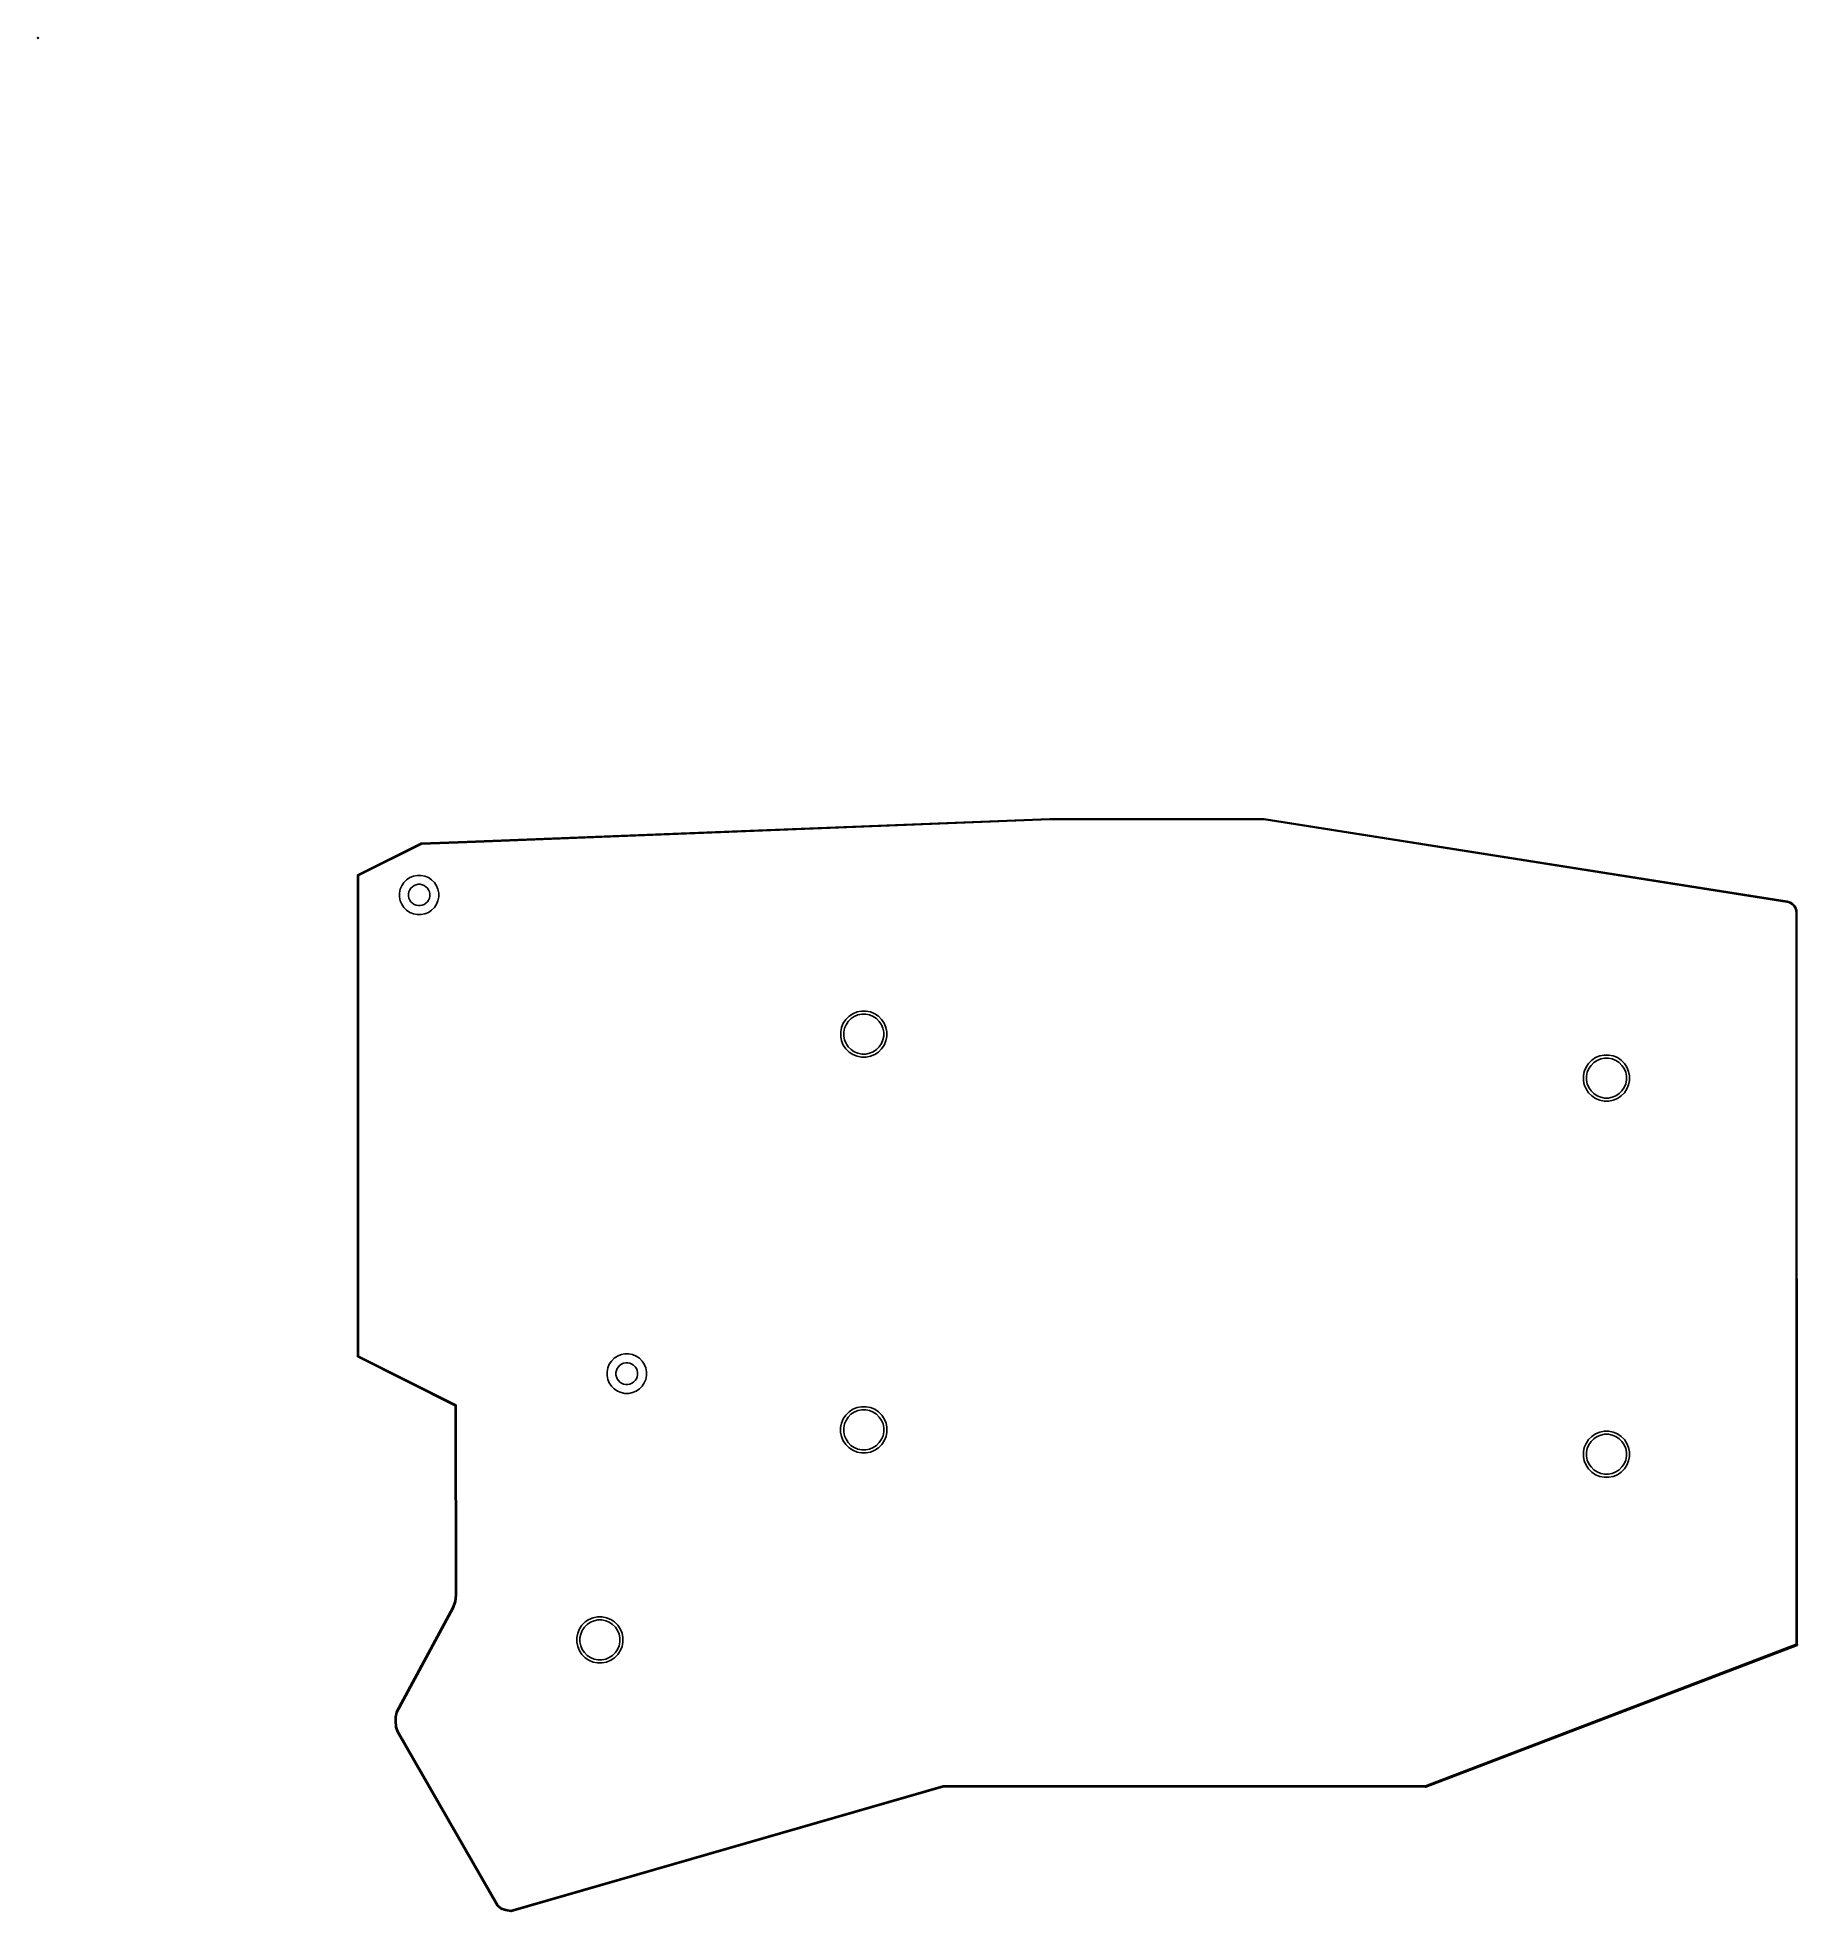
# Model space of a CAD drawing. Extents: x 1.79 to 8.88, y -5.78 to 1.77.
import ezdxf

# ---------------------------------------------------------------- set-up
doc = ezdxf.new("R2010")
doc.units = 0
doc.header["$MEASUREMENT"] = 0
doc.layers.add('BLACK', color=7, linetype='CONTINUOUS')

msp = doc.modelspace()

# ---------------------------------------------------------------- linework, layer by layer
at = {"layer": 'BLACK', "linetype": 'CONTINUOUS'}
for p, q in [((1.78949, 1.76979), (1.78953, 1.77018)), ((1.78953, 1.76941), (1.78949, 1.76979)), ((1.78953, 1.77018), (1.78964, 1.77055)), ((1.78964, 1.76904), (1.78953, 1.76941)), ((1.78964, 1.77055), (1.78982, 1.77089)), ((1.78982, 1.76869), (1.78964, 1.76904)), ((1.78982, 1.77089), (1.79007, 1.77119)), ((1.79007, 1.7684), (1.78982, 1.76869)), ((1.79007, 1.77119), (1.79037, 1.77144)), ((1.79037, 1.76815), (1.79007, 1.7684)), ((1.79037, 1.77144), (1.79071, 1.77162)), ((1.79071, 1.76797), (1.79037, 1.76815)), ((1.79071, 1.77162), (1.79108, 1.77173)), ((1.79108, 1.76785), (1.79071, 1.76797)), ((1.79108, 1.77173), (1.79137, 1.77176)), ((1.79137, 1.76783), (1.79108, 1.76785)), ((1.79137, 1.77176), (1.79156, 1.77176)), ((1.79156, 1.76783), (1.79137, 1.76783)), ((1.79156, 1.77176), (1.79185, 1.77173)), ((1.79185, 1.76785), (1.79156, 1.76783)), ((1.79185, 1.77173), (1.79223, 1.77162)), ((1.79223, 1.76797), (1.79185, 1.76785)), ((1.79223, 1.77162), (1.79257, 1.77144)), ((1.79257, 1.76815), (1.79223, 1.76797)), ((1.79257, 1.77144), (1.79287, 1.77119)), ((1.79287, 1.7684), (1.79257, 1.76815)), ((1.79287, 1.77119), (1.79311, 1.77089)), ((1.79311, 1.76869), (1.79287, 1.7684)), ((1.79311, 1.77089), (1.7933, 1.77055)), ((1.7933, 1.76904), (1.79311, 1.76869)), ((1.7933, 1.77055), (1.79341, 1.77018)), ((1.79341, 1.76941), (1.7933, 1.76904)), ((1.79341, 1.77018), (1.79345, 1.76979)), ((1.79345, 1.76979), (1.79341, 1.76941)), ((3.52063, -1.46754), (5.86601, -1.37599)), ((5.86618, -1.37992), (3.52087, -1.47147)), ((5.86601, -1.37599), (5.86605, -1.37598)), ((5.86605, -1.37598), (5.8661, -1.37598)), ((5.8661, -1.37598), (5.86616, -1.37598)), ((5.86616, -1.37598), (5.8662, -1.37598)), ((6.73016, -1.37992), (5.86618, -1.37992)), ((5.8662, -1.37598), (6.73018, -1.37598)), ((8.83722, -1.71237), (6.73016, -1.37992)), ((6.73018, -1.37598), (6.73024, -1.37598)), ((6.73024, -1.37598), (6.73037, -1.37598)), ((6.73037, -1.37598), (6.73041, -1.37598)), ((6.73041, -1.37598), (6.73047, -1.37599)), ((6.73047, -1.37599), (6.73053, -1.37599)), ((6.73053, -1.37599), (6.73057, -1.376)), ((6.73057, -1.376), (6.7307, -1.37601)), ((6.7307, -1.37601), (6.73076, -1.37603)), ((6.73076, -1.37603), (8.83794, -1.7085)), ((3.07998, -1.6025), (3.33568, -1.47465)), ((3.33711, -1.47833), (3.08268, -1.60555)), ((3.33568, -1.47465), (3.33579, -1.47458)), ((3.33579, -1.47458), (3.33594, -1.47453)), ((3.33594, -1.47453), (3.33609, -1.47447)), ((3.33609, -1.47447), (3.33612, -1.47446)), ((3.33612, -1.47446), (3.33616, -1.47445)), ((3.33616, -1.47445), (3.33631, -1.47443)), ((3.33631, -1.47443), (3.33647, -1.4744)), ((3.33647, -1.4744), (3.3366, -1.47441)), ((3.3366, -1.47441), (3.52063, -1.46754)), ((3.52068, -1.47147), (3.33711, -1.47833)), ((3.52076, -1.47147), (3.52068, -1.47147)), ((3.52068, -1.47147), (3.52068, -1.47147)), ((3.52087, -1.47147), (3.52076, -1.47147)), ((3.52087, -1.47147), (3.52087, -1.47147)), ((3.07874, -1.60421), (3.07875, -1.60408)), ((3.07874, -1.60423), (3.07874, -1.60421)), ((3.07874, -1.6043), (3.07874, -1.60423)), ((3.07874, -1.60447), (3.07874, -1.6043)), ((3.07874, -1.6045), (3.07874, -1.60447)), ((3.07874, -1.8997), (3.07874, -1.6045)), ((3.07875, -1.60408), (3.07876, -1.60401)), ((3.07876, -1.60401), (3.07877, -1.60394)), ((3.07877, -1.60394), (3.0788, -1.60383)), ((3.0788, -1.60383), (3.07883, -1.60371)), ((3.07883, -1.60371), (3.07886, -1.60364)), ((3.07886, -1.60364), (3.07888, -1.60357)), ((3.07888, -1.60357), (3.07894, -1.60346)), ((3.07894, -1.60346), (3.07899, -1.60335)), ((3.07899, -1.60335), (3.07903, -1.60329)), ((3.07903, -1.60329), (3.07906, -1.60323)), ((3.07906, -1.60323), (3.07914, -1.60314)), ((3.07914, -1.60314), (3.07921, -1.60303)), ((3.07921, -1.60303), (3.07927, -1.60299)), ((3.07927, -1.60299), (3.07931, -1.60293)), ((3.07931, -1.60293), (3.07941, -1.60285)), ((3.07941, -1.60285), (3.0795, -1.60277)), ((3.0795, -1.60277), (3.07956, -1.60273)), ((3.07956, -1.60273), (3.07961, -1.60269)), ((3.07961, -1.60269), (3.07972, -1.60263)), ((3.07972, -1.60263), (3.07974, -1.60261)), ((3.07974, -1.60261), (3.07981, -1.60258)), ((3.07981, -1.60258), (3.07995, -1.6025)), ((3.07995, -1.6025), (3.07998, -1.6025)), ((3.08268, -1.60555), (3.08268, -3.54209)), ((3.24798, -1.67569), (3.25101, -1.66043)), ((3.25101, -1.66043), (3.25696, -1.64606)), ((3.25696, -1.64606), (3.26561, -1.63312)), ((3.26561, -1.63312), (3.27661, -1.62212)), ((3.27661, -1.62212), (3.28954, -1.61348)), ((3.2936, -1.6561), (3.28891, -1.66313)), ((3.28954, -1.61348), (3.30391, -1.60753)), ((3.29958, -1.65012), (3.2936, -1.6561)), ((3.30661, -1.64542), (3.29958, -1.65012)), ((3.30391, -1.60753), (3.31917, -1.60449)), ((3.31443, -1.64219), (3.30661, -1.64542)), ((3.32272, -1.64054), (3.31443, -1.64219)), ((3.31917, -1.60449), (3.33472, -1.60449)), ((3.33117, -1.64054), (3.32272, -1.64054)), ((3.33947, -1.64219), (3.33117, -1.64054)), ((3.33472, -1.60449), (3.34998, -1.60753)), ((3.34728, -1.64542), (3.33947, -1.64219)), ((3.35431, -1.65012), (3.34728, -1.64542)), ((3.34998, -1.60753), (3.36435, -1.61348)), ((3.36029, -1.6561), (3.35431, -1.65012)), ((3.36499, -1.66313), (3.36029, -1.6561)), ((3.36435, -1.61348), (3.37729, -1.62212)), ((3.37729, -1.62212), (3.38829, -1.63312)), ((3.38829, -1.63312), (3.39693, -1.64606)), ((3.39693, -1.64606), (3.40288, -1.66043)), ((3.40288, -1.66043), (3.40592, -1.67569)), ((3.24798, -1.69124), (3.24798, -1.67569)), ((3.25101, -1.7065), (3.24798, -1.69124)), ((3.25696, -1.72087), (3.25101, -1.7065)), ((3.26561, -1.73381), (3.25696, -1.72087)), ((3.27661, -1.74481), (3.26561, -1.73381)), ((3.28567, -1.67094), (3.28402, -1.67924)), ((3.28402, -1.67924), (3.28402, -1.68769)), ((3.28402, -1.68769), (3.28567, -1.69599)), ((3.28891, -1.66313), (3.28567, -1.67094)), ((3.28567, -1.69599), (3.28891, -1.7038)), ((3.28891, -1.7038), (3.2936, -1.71083)), ((3.2936, -1.71083), (3.29958, -1.71681)), ((3.29958, -1.71681), (3.30661, -1.7215)), ((3.30661, -1.7215), (3.31443, -1.72474)), ((3.31443, -1.72474), (3.32272, -1.72639)), ((3.32272, -1.72639), (3.33117, -1.72639)), ((3.33117, -1.72639), (3.33947, -1.72474)), ((3.33947, -1.72474), (3.34728, -1.7215)), ((3.34728, -1.7215), (3.35431, -1.71681)), ((3.35431, -1.71681), (3.36029, -1.71083)), ((3.36029, -1.71083), (3.36499, -1.7038)), ((3.36822, -1.67094), (3.36499, -1.66313)), ((3.36499, -1.7038), (3.36822, -1.69599)), ((3.36987, -1.67924), (3.36822, -1.67094)), ((3.36822, -1.69599), (3.36987, -1.68769)), ((3.36987, -1.68769), (3.36987, -1.67924)), ((3.38829, -1.73381), (3.37729, -1.74481)), ((3.39693, -1.72087), (3.38829, -1.73381)), ((3.40288, -1.7065), (3.39693, -1.72087)), ((3.40592, -1.69124), (3.40288, -1.7065)), ((3.40592, -1.67569), (3.40592, -1.69124)), ((8.8449, -1.71433), (8.83722, -1.71237)), ((8.83794, -1.7085), (8.83801, -1.70851)), ((8.83801, -1.70851), (8.83801, -1.70851)), ((8.83801, -1.70851), (8.83802, -1.70851)), ((8.83802, -1.70851), (8.83811, -1.70853)), ((8.83811, -1.70853), (8.84593, -1.71054)), ((8.85185, -1.71752), (8.8449, -1.71433)), ((8.84593, -1.71054), (8.84601, -1.71055)), ((8.84601, -1.71055), (8.84612, -1.71058)), ((8.84612, -1.71058), (8.84614, -1.71059)), ((8.84614, -1.71059), (8.84621, -1.71062)), ((8.84621, -1.71062), (8.84629, -1.71064)), ((8.84629, -1.71064), (8.8463, -1.71065)), ((8.8463, -1.71065), (8.84641, -1.71069)), ((8.84641, -1.71069), (8.84648, -1.71073)), ((8.84648, -1.71073), (8.85354, -1.71397)), ((8.85805, -1.72182), (8.85185, -1.71752)), ((8.85354, -1.71397), (8.85362, -1.71399)), ((8.85362, -1.71399), (8.85372, -1.71405)), ((8.85372, -1.71405), (8.85374, -1.71406)), ((8.85374, -1.71406), (8.85381, -1.7141)), ((8.85381, -1.7141), (8.85387, -1.71413)), ((8.85387, -1.71413), (8.85389, -1.71414)), ((8.85389, -1.71414), (8.85399, -1.7142)), ((8.85399, -1.7142), (8.85405, -1.71425)), ((8.85405, -1.71425), (8.86034, -1.71861)), ((8.86339, -1.72709), (8.85805, -1.72182)), ((8.86034, -1.71861), (8.8604, -1.71865)), ((8.8604, -1.71865), (8.8605, -1.71872)), ((8.8605, -1.71872), (8.86052, -1.71874)), ((8.86052, -1.71874), (8.86057, -1.71879)), ((8.86057, -1.71879), (8.86063, -1.71883)), ((8.86063, -1.71883), (8.86065, -1.71885)), ((8.86065, -1.71885), (8.86074, -1.71892)), ((8.86074, -1.71892), (8.86078, -1.71898)), ((8.86078, -1.71898), (8.86619, -1.72433)), ((8.86774, -1.7332), (8.86339, -1.72709)), ((8.86619, -1.72433), (8.86625, -1.72437)), ((8.86625, -1.72437), (8.86633, -1.72446)), ((8.86633, -1.72446), (8.86635, -1.72448)), ((8.86635, -1.72448), (8.86639, -1.72453)), ((8.86639, -1.72453), (8.86644, -1.72459)), ((8.86644, -1.72459), (8.86646, -1.72461)), ((8.86646, -1.72461), (8.86653, -1.7247)), ((8.86653, -1.7247), (8.86657, -1.72477)), ((8.86657, -1.72477), (8.87098, -1.73096)), ((8.87099, -1.74001), (8.86774, -1.7332)), ((8.87098, -1.73096), (8.87103, -1.73101)), ((8.87103, -1.73101), (8.87109, -1.73111)), ((8.87109, -1.73111), (8.8711, -1.73113)), ((8.8711, -1.73113), (8.87114, -1.7312)), ((8.87114, -1.7312), (8.87118, -1.73126)), ((8.87118, -1.73126), (8.87119, -1.73128)), ((8.87119, -1.73128), (8.87125, -1.73139)), ((8.87125, -1.73139), (8.87127, -1.73146)), ((8.87127, -1.73146), (8.87457, -1.73836)), ((3.28954, -1.75345), (3.27661, -1.74481)), ((3.30391, -1.7594), (3.28954, -1.75345)), ((3.31917, -1.76244), (3.30391, -1.7594)), ((3.33472, -1.76244), (3.31917, -1.76244)), ((3.34998, -1.7594), (3.33472, -1.76244)), ((3.36435, -1.75345), (3.34998, -1.7594)), ((3.37729, -1.74481), (3.36435, -1.75345)), ((8.87303, -1.74738), (8.87099, -1.74001)), ((8.87375, -1.75528), (8.87303, -1.74738)), ((8.87481, -4.70232), (8.87375, -1.75528)), ((8.87457, -1.73836), (8.87461, -1.73843)), ((8.87461, -1.73843), (8.87465, -1.73854)), ((8.87465, -1.73854), (8.87466, -1.73856)), ((8.87466, -1.73856), (8.87469, -1.73863)), ((8.87469, -1.73863), (8.87472, -1.7387)), ((8.87472, -1.7387), (8.87472, -1.73872)), ((8.87472, -1.73872), (8.87476, -1.73883)), ((8.87476, -1.73883), (8.87477, -1.73891)), ((8.87477, -1.73891), (8.87684, -1.7464)), ((8.87684, -1.7464), (8.87687, -1.74647)), ((8.87687, -1.74647), (8.87689, -1.74658)), ((8.87689, -1.74658), (8.8769, -1.7466)), ((8.8769, -1.7466), (8.87691, -1.74668)), ((8.87691, -1.74668), (8.87693, -1.74676)), ((8.87693, -1.74676), (8.87693, -1.74677)), ((8.87693, -1.74677), (8.87695, -1.74689)), ((8.87695, -1.74689), (8.87695, -1.74697)), ((8.87695, -1.74697), (8.87768, -1.75501)), ((8.87768, -1.75501), (8.87768, -1.7551)), ((8.87768, -1.7551), (8.87768, -1.7551)), ((8.87768, -1.7551), (8.87768, -1.75511)), ((8.87768, -1.75511), (8.87768, -1.75519)), ((8.87768, -1.75519), (8.87875, -4.70252)), ((3.07874, -3.54314), (3.07874, -1.8997)), ((3.07874, -1.8997), (3.07874, -1.8997)), ((5.03582, -2.20011), (5.04598, -2.1849)), ((5.04598, -2.1849), (5.05892, -2.17197)), ((5.06691, -2.18171), (5.05572, -2.19289)), ((5.05892, -2.17197), (5.07413, -2.1618)), ((5.08006, -2.17292), (5.06691, -2.18171)), ((5.07413, -2.1618), (5.09102, -2.1548)), ((5.09468, -2.16686), (5.08006, -2.17292)), ((5.09102, -2.1548), (5.10896, -2.15124)), ((5.1102, -2.16377), (5.09468, -2.16686)), ((5.10896, -2.15124), (5.12726, -2.15124)), ((5.12602, -2.16377), (5.1102, -2.16377)), ((5.14154, -2.16686), (5.12602, -2.16377)), ((5.12726, -2.15124), (5.1452, -2.1548)), ((5.15616, -2.17292), (5.14154, -2.16686)), ((5.1452, -2.1548), (5.1621, -2.1618)), ((5.16931, -2.18171), (5.15616, -2.17292)), ((5.1621, -2.1618), (5.1773, -2.17197)), ((5.1805, -2.19289), (5.16931, -2.18171)), ((5.1773, -2.17197), (5.19024, -2.1849)), ((5.19024, -2.1849), (5.2004, -2.20011)), ((5.02525, -2.23495), (5.02882, -2.21701)), ((5.02525, -2.25324), (5.02525, -2.23495)), ((5.02882, -2.27118), (5.02525, -2.25324)), ((5.02882, -2.21701), (5.03582, -2.20011)), ((5.04088, -2.22067), (5.03779, -2.23618)), ((5.03779, -2.23618), (5.03779, -2.25201)), ((5.03779, -2.25201), (5.04088, -2.26752)), ((5.04693, -2.20605), (5.04088, -2.22067)), ((5.05572, -2.19289), (5.04693, -2.20605)), ((5.18929, -2.20605), (5.1805, -2.19289)), ((5.19534, -2.22067), (5.18929, -2.20605)), ((5.19843, -2.23618), (5.19534, -2.22067)), ((5.19534, -2.26752), (5.19843, -2.25201)), ((5.19843, -2.25201), (5.19843, -2.23618)), ((5.2004, -2.20011), (5.2074, -2.21701)), ((5.2074, -2.21701), (5.21097, -2.23495)), ((5.21097, -2.25324), (5.2074, -2.27118)), ((5.21097, -2.23495), (5.21097, -2.25324)), ((5.03582, -2.28808), (5.02882, -2.27118)), ((5.04598, -2.30329), (5.03582, -2.28808)), ((5.04088, -2.26752), (5.04693, -2.28214)), ((5.05892, -2.31622), (5.04598, -2.30329)), ((5.04693, -2.28214), (5.05572, -2.2953)), ((5.05572, -2.2953), (5.06691, -2.30648)), ((5.07413, -2.32638), (5.05892, -2.31622)), ((5.06691, -2.30648), (5.08006, -2.31527)), ((5.09102, -2.33338), (5.07413, -2.32638)), ((5.08006, -2.31527), (5.09468, -2.32133)), ((5.10896, -2.33695), (5.09102, -2.33338)), ((5.09468, -2.32133), (5.1102, -2.32442)), ((5.12726, -2.33695), (5.10896, -2.33695)), ((5.1102, -2.32442), (5.12602, -2.32442)), ((5.12602, -2.32442), (5.14154, -2.32133)), ((5.1452, -2.33338), (5.12726, -2.33695)), ((5.14154, -2.32133), (5.15616, -2.31527)), ((5.1621, -2.32638), (5.1452, -2.33338)), ((5.15616, -2.31527), (5.16931, -2.30648)), ((5.1773, -2.31622), (5.1621, -2.32638)), ((5.16931, -2.30648), (5.1805, -2.2953)), ((5.19024, -2.30329), (5.1773, -2.31622)), ((5.1805, -2.2953), (5.18929, -2.28214)), ((5.18929, -2.28214), (5.19534, -2.26752)), ((5.2004, -2.28808), (5.19024, -2.30329)), ((5.2074, -2.27118), (5.2004, -2.28808)), ((8.05104, -2.34913), (8.06625, -2.33897)), ((8.06625, -2.33897), (8.08315, -2.33197)), ((8.08315, -2.33197), (8.10109, -2.3284)), ((8.10109, -2.3284), (8.11938, -2.3284)), ((8.11938, -2.3284), (8.13732, -2.33197)), ((8.13732, -2.33197), (8.15422, -2.33897)), ((8.15422, -2.33897), (8.16943, -2.34913)), ((8.01738, -2.41211), (8.02095, -2.39417)), ((8.01738, -2.43041), (8.01738, -2.41211)), ((8.02095, -2.39417), (8.02795, -2.37728)), ((8.02795, -2.37728), (8.03811, -2.36207)), ((8.033, -2.39783), (8.02992, -2.41335)), ((8.02992, -2.41335), (8.02992, -2.42917)), ((8.03906, -2.38321), (8.033, -2.39783)), ((8.03811, -2.36207), (8.05104, -2.34913)), ((8.04785, -2.37006), (8.03906, -2.38321)), ((8.05904, -2.35887), (8.04785, -2.37006)), ((8.07219, -2.35008), (8.05904, -2.35887)), ((8.08681, -2.34403), (8.07219, -2.35008)), ((8.10233, -2.34094), (8.08681, -2.34403)), ((8.11815, -2.34094), (8.10233, -2.34094)), ((8.13366, -2.34403), (8.11815, -2.34094)), ((8.14828, -2.35008), (8.13366, -2.34403)), ((8.16144, -2.35887), (8.14828, -2.35008)), ((8.17262, -2.37006), (8.16144, -2.35887)), ((8.16943, -2.34913), (8.18236, -2.36207)), ((8.18141, -2.38321), (8.17262, -2.37006)), ((8.18747, -2.39783), (8.18141, -2.38321)), ((8.18236, -2.36207), (8.19253, -2.37728)), ((8.19056, -2.41335), (8.18747, -2.39783)), ((8.19056, -2.42917), (8.19056, -2.41335)), ((8.19253, -2.37728), (8.19953, -2.39417)), ((8.19953, -2.39417), (8.20309, -2.41211)), ((8.20309, -2.41211), (8.20309, -2.43041)), ((8.02095, -2.44835), (8.01738, -2.43041)), ((8.02795, -2.46524), (8.02095, -2.44835)), ((8.03811, -2.48045), (8.02795, -2.46524)), ((8.02992, -2.42917), (8.033, -2.44469)), ((8.033, -2.44469), (8.03906, -2.45931)), ((8.05104, -2.49339), (8.03811, -2.48045)), ((8.03906, -2.45931), (8.04785, -2.47246)), ((8.04785, -2.47246), (8.05904, -2.48365)), ((8.05904, -2.48365), (8.07219, -2.49244)), ((8.14828, -2.49244), (8.16144, -2.48365)), ((8.16144, -2.48365), (8.17262, -2.47246)), ((8.18236, -2.48045), (8.16943, -2.49339)), ((8.17262, -2.47246), (8.18141, -2.45931)), ((8.18141, -2.45931), (8.18747, -2.44469)), ((8.19253, -2.46524), (8.18236, -2.48045)), ((8.18747, -2.44469), (8.19056, -2.42917)), ((8.19953, -2.44835), (8.19253, -2.46524)), ((8.20309, -2.43041), (8.19953, -2.44835)), ((8.06625, -2.50355), (8.05104, -2.49339)), ((8.08315, -2.51055), (8.06625, -2.50355)), ((8.07219, -2.49244), (8.08681, -2.49849)), ((8.10109, -2.51412), (8.08315, -2.51055)), ((8.08681, -2.49849), (8.10233, -2.50158)), ((8.11938, -2.51412), (8.10109, -2.51412)), ((8.10233, -2.50158), (8.11815, -2.50158)), ((8.11815, -2.50158), (8.13366, -2.49849)), ((8.13732, -2.51055), (8.11938, -2.51412)), ((8.13366, -2.49849), (8.14828, -2.49244)), ((8.15422, -2.50355), (8.13732, -2.51055)), ((8.16943, -2.49339), (8.15422, -2.50355)), ((3.07874, -3.54317), (3.07874, -3.54314)), ((3.07874, -3.54333), (3.07874, -3.54317)), ((3.07874, -3.5434), (3.07874, -3.54333)), ((3.07874, -3.54343), (3.07874, -3.5434)), ((3.07875, -3.54355), (3.07874, -3.54343)), ((3.07876, -3.54362), (3.07875, -3.54355)), ((3.07877, -3.54369), (3.07876, -3.54362)), ((3.0788, -3.54381), (3.07877, -3.54369)), ((3.07883, -3.54393), (3.0788, -3.54381)), ((3.07886, -3.544), (3.07883, -3.54393)), ((3.07888, -3.54406), (3.07886, -3.544)), ((3.07894, -3.54417), (3.07888, -3.54406)), ((3.07899, -3.54429), (3.07894, -3.54417)), ((3.07903, -3.54434), (3.07899, -3.54429)), ((3.07906, -3.54441), (3.07903, -3.54434)), ((3.07914, -3.5445), (3.07906, -3.54441)), ((3.07921, -3.5446), (3.07914, -3.5445)), ((3.07927, -3.54465), (3.07921, -3.5446)), ((3.07931, -3.54471), (3.07927, -3.54465)), ((3.07941, -3.54478), (3.07931, -3.54471)), ((3.0795, -3.54487), (3.07941, -3.54478)), ((3.07956, -3.54491), (3.0795, -3.54487)), ((3.07961, -3.54495), (3.07956, -3.54491)), ((3.07972, -3.54501), (3.07961, -3.54495)), ((3.07974, -3.54502), (3.07972, -3.54501)), ((3.0798, -3.54506), (3.07974, -3.54502)), ((3.07995, -3.54513), (3.0798, -3.54506)), ((3.07998, -3.54514), (3.07995, -3.54513)), ((3.47244, -3.74137), (3.07998, -3.54514)), ((3.08268, -3.54209), (3.47514, -3.73832)), ((4.11266, -3.5504), (4.1257, -3.54169)), ((4.1257, -3.54169), (4.14018, -3.53569)), ((4.14018, -3.53569), (4.15555, -3.53264)), ((4.15555, -3.53264), (4.17122, -3.53264)), ((4.17122, -3.53264), (4.18659, -3.53569)), ((4.18659, -3.53569), (4.20108, -3.54169)), ((4.20108, -3.54169), (4.21411, -3.5504)), ((4.08382, -3.60437), (4.08688, -3.589)), ((4.08382, -3.62004), (4.08382, -3.60437)), ((4.08688, -3.63541), (4.08382, -3.62004)), ((4.08688, -3.589), (4.09287, -3.57452)), ((4.09287, -3.57452), (4.10158, -3.56148)), ((4.10158, -3.56148), (4.11266, -3.5504)), ((4.12154, -3.59951), (4.11986, -3.60792)), ((4.11986, -3.60792), (4.11986, -3.61649)), ((4.11986, -3.61649), (4.12154, -3.6249)), ((4.12482, -3.59159), (4.12154, -3.59951)), ((4.12958, -3.58446), (4.12482, -3.59159)), ((4.13564, -3.5784), (4.12958, -3.58446)), ((4.14277, -3.57364), (4.13564, -3.5784)), ((4.15069, -3.57036), (4.14277, -3.57364)), ((4.1591, -3.56868), (4.15069, -3.57036)), ((4.16767, -3.56868), (4.1591, -3.56868)), ((4.17608, -3.57036), (4.16767, -3.56868)), ((4.184, -3.57364), (4.17608, -3.57036)), ((4.19113, -3.5784), (4.184, -3.57364)), ((4.19719, -3.58446), (4.19113, -3.5784)), ((4.20195, -3.59159), (4.19719, -3.58446)), ((4.20524, -3.59951), (4.20195, -3.59159)), ((4.20691, -3.60792), (4.20524, -3.59951)), ((4.20524, -3.6249), (4.20691, -3.61649)), ((4.20691, -3.61649), (4.20691, -3.60792)), ((4.21411, -3.5504), (4.22519, -3.56148)), ((4.22519, -3.56148), (4.2339, -3.57452)), ((4.2339, -3.57452), (4.2399, -3.589)), ((4.2399, -3.589), (4.24295, -3.60437)), ((4.24295, -3.62004), (4.2399, -3.63541)), ((4.24295, -3.60437), (4.24295, -3.62004)), ((4.09287, -3.64989), (4.08688, -3.63541)), ((4.10158, -3.66293), (4.09287, -3.64989)), ((4.11266, -3.67401), (4.10158, -3.66293)), ((4.1257, -3.68272), (4.11266, -3.67401)), ((4.12154, -3.6249), (4.12482, -3.63282)), ((4.12482, -3.63282), (4.12958, -3.63995)), ((4.14018, -3.68871), (4.1257, -3.68272)), ((4.12958, -3.63995), (4.13564, -3.64601)), ((4.13564, -3.64601), (4.14277, -3.65077)), ((4.15555, -3.69177), (4.14018, -3.68871)), ((4.14277, -3.65077), (4.15069, -3.65405)), ((4.15069, -3.65405), (4.1591, -3.65573)), ((4.17122, -3.69177), (4.15555, -3.69177)), ((4.1591, -3.65573), (4.16767, -3.65573)), ((4.16767, -3.65573), (4.17608, -3.65405)), ((4.18659, -3.68871), (4.17122, -3.69177)), ((4.17608, -3.65405), (4.184, -3.65077)), ((4.184, -3.65077), (4.19113, -3.64601)), ((4.20108, -3.68272), (4.18659, -3.68871)), ((4.19113, -3.64601), (4.19719, -3.63995)), ((4.19719, -3.63995), (4.20195, -3.63282)), ((4.21411, -3.67401), (4.20108, -3.68272)), ((4.20195, -3.63282), (4.20524, -3.6249)), ((4.22519, -3.66293), (4.21411, -3.67401)), ((4.2339, -3.64989), (4.22519, -3.66293)), ((4.2399, -3.63541), (4.2339, -3.64989)), ((3.47344, -4.50382), (3.47244, -3.74137)), ((3.47514, -3.73832), (3.47516, -3.73833)), ((3.47516, -3.73833), (3.47531, -3.73841)), ((3.47531, -3.73841), (3.47538, -3.73844)), ((3.47538, -3.73844), (3.4754, -3.73845)), ((3.4754, -3.73845), (3.47551, -3.73851)), ((3.47551, -3.73851), (3.47556, -3.73856)), ((3.47556, -3.73856), (3.47562, -3.73859)), ((3.47562, -3.73859), (3.47571, -3.73868)), ((3.47571, -3.73868), (3.47581, -3.73876)), ((3.47581, -3.73876), (3.47585, -3.73881)), ((3.47585, -3.73881), (3.4759, -3.73886)), ((3.4759, -3.73886), (3.47597, -3.73896)), ((3.47597, -3.73896), (3.47605, -3.73906)), ((3.47605, -3.73906), (3.47609, -3.73912)), ((3.47609, -3.73912), (3.47613, -3.73918)), ((3.47613, -3.73918), (3.47618, -3.73929)), ((3.47618, -3.73929), (3.47624, -3.7394)), ((3.47624, -3.7394), (3.47626, -3.73947)), ((3.47626, -3.73947), (3.47629, -3.73953)), ((3.47629, -3.73953), (3.47631, -3.73965)), ((3.47631, -3.73965), (3.47635, -3.73977)), ((3.47635, -3.73977), (3.47636, -3.73984)), ((3.47636, -3.73984), (3.47637, -3.73991)), ((3.47637, -3.73991), (3.47638, -3.74003)), ((3.47638, -3.74003), (3.47638, -3.74006)), ((3.47638, -3.74006), (3.47638, -3.74013)), ((3.47638, -3.74013), (3.47638, -3.7403)), ((3.47638, -3.7403), (3.47638, -3.74032)), ((3.47638, -3.74032), (3.47737, -4.50376)), ((5.04568, -3.77914), (5.05867, -3.76615)), ((5.05867, -3.76615), (5.07394, -3.75595)), ((5.07988, -3.76706), (5.06666, -3.77589)), ((5.07394, -3.75595), (5.09091, -3.74892)), ((5.09457, -3.76097), (5.07988, -3.76706)), ((5.09091, -3.74892), (5.10893, -3.74533)), ((5.11016, -3.75787), (5.09457, -3.76097)), ((5.10893, -3.74533), (5.12729, -3.74533)), ((5.12606, -3.75787), (5.11016, -3.75787)), ((5.14165, -3.76097), (5.12606, -3.75787)), ((5.12729, -3.74533), (5.14531, -3.74892)), ((5.15634, -3.76706), (5.14165, -3.76097)), ((5.14531, -3.74892), (5.16228, -3.75595)), ((5.16956, -3.77589), (5.15634, -3.76706)), ((5.16228, -3.75595), (5.17755, -3.76615)), ((5.17755, -3.76615), (5.19054, -3.77914)), ((5.02486, -3.8294), (5.02844, -3.81138)), ((5.02486, -3.84777), (5.02486, -3.8294)), ((5.02844, -3.86578), (5.02486, -3.84777)), ((5.02844, -3.81138), (5.03547, -3.79441)), ((5.03547, -3.79441), (5.04568, -3.77914)), ((5.0405, -3.81504), (5.0374, -3.83063)), ((5.0374, -3.83063), (5.0374, -3.84653)), ((5.0374, -3.84653), (5.0405, -3.86213)), ((5.04658, -3.80035), (5.0405, -3.81504)), ((5.05542, -3.78713), (5.04658, -3.80035)), ((5.06666, -3.77589), (5.05542, -3.78713)), ((5.1808, -3.78713), (5.16956, -3.77589)), ((5.18964, -3.80035), (5.1808, -3.78713)), ((5.19572, -3.81504), (5.18964, -3.80035)), ((5.19054, -3.77914), (5.20075, -3.79441)), ((5.19882, -3.83063), (5.19572, -3.81504)), ((5.19572, -3.86213), (5.19882, -3.84653)), ((5.19882, -3.84653), (5.19882, -3.83063)), ((5.20075, -3.79441), (5.20778, -3.81138)), ((5.20778, -3.81138), (5.21136, -3.8294)), ((5.21136, -3.84777), (5.20778, -3.86578)), ((5.21136, -3.8294), (5.21136, -3.84777)), ((8.06625, -3.85471), (8.08315, -3.84771)), ((8.08315, -3.84771), (8.10109, -3.84414)), ((8.10109, -3.84414), (8.11938, -3.84414)), ((8.11938, -3.84414), (8.13732, -3.84771)), ((8.13732, -3.84771), (8.15422, -3.85471)), ((5.03547, -3.88275), (5.02844, -3.86578)), ((5.04568, -3.89803), (5.03547, -3.88275)), ((5.0405, -3.86213), (5.04658, -3.87681)), ((5.05867, -3.91101), (5.04568, -3.89803)), ((5.04658, -3.87681), (5.05542, -3.89003)), ((5.05542, -3.89003), (5.06666, -3.90128)), ((5.07394, -3.92122), (5.05867, -3.91101)), ((5.06666, -3.90128), (5.07988, -3.91011)), ((5.09091, -3.92825), (5.07394, -3.92122)), ((5.07988, -3.91011), (5.09457, -3.91619)), ((5.09457, -3.91619), (5.11016, -3.91929)), ((5.11016, -3.91929), (5.12606, -3.91929)), ((5.12606, -3.91929), (5.14165, -3.91619)), ((5.14165, -3.91619), (5.15634, -3.91011)), ((5.16228, -3.92122), (5.14531, -3.92825)), ((5.15634, -3.91011), (5.16956, -3.90128)), ((5.17755, -3.91101), (5.16228, -3.92122)), ((5.16956, -3.90128), (5.1808, -3.89003)), ((5.19054, -3.89803), (5.17755, -3.91101)), ((5.1808, -3.89003), (5.18964, -3.87681)), ((5.18964, -3.87681), (5.19572, -3.86213)), ((5.20075, -3.88275), (5.19054, -3.89803)), ((5.20778, -3.86578), (5.20075, -3.88275)), ((8.01737, -3.92786), (8.02094, -3.90992)), ((8.02094, -3.90992), (8.02794, -3.89302)), ((8.02794, -3.89302), (8.0381, -3.87781)), ((8.033, -3.91358), (8.02991, -3.9291)), ((8.03905, -3.89896), (8.033, -3.91358)), ((8.0381, -3.87781), (8.05104, -3.86487)), ((8.04784, -3.8858), (8.03905, -3.89896)), ((8.05903, -3.87461), (8.04784, -3.8858)), ((8.05104, -3.86487), (8.06625, -3.85471)), ((8.07219, -3.86582), (8.05903, -3.87461)), ((8.08681, -3.85977), (8.07219, -3.86582)), ((8.10232, -3.85668), (8.08681, -3.85977)), ((8.11815, -3.85668), (8.10232, -3.85668)), ((8.13367, -3.85977), (8.11815, -3.85668)), ((8.14829, -3.86582), (8.13367, -3.85977)), ((8.16144, -3.87461), (8.14829, -3.86582)), ((8.15422, -3.85471), (8.16943, -3.86487)), ((8.17263, -3.8858), (8.16144, -3.87461)), ((8.16943, -3.86487), (8.18237, -3.87781)), ((8.18142, -3.89896), (8.17263, -3.8858)), ((8.18748, -3.91358), (8.18142, -3.89896)), ((8.18237, -3.87781), (8.19253, -3.89302)), ((8.19056, -3.9291), (8.18748, -3.91358)), ((8.19253, -3.89302), (8.19953, -3.90992)), ((8.19953, -3.90992), (8.2031, -3.92786)), ((5.10893, -3.93183), (5.09091, -3.92825)), ((5.12729, -3.93183), (5.10893, -3.93183)), ((5.14531, -3.92825), (5.12729, -3.93183)), ((8.01737, -3.94615), (8.01737, -3.92786)), ((8.02094, -3.9641), (8.01737, -3.94615)), ((8.02794, -3.981), (8.02094, -3.9641)), ((8.0381, -3.99621), (8.02794, -3.981)), ((8.02991, -3.9291), (8.02991, -3.94492)), ((8.02991, -3.94492), (8.033, -3.96044)), ((8.033, -3.96044), (8.03905, -3.97506)), ((8.05104, -4.00914), (8.0381, -3.99621)), ((8.03905, -3.97506), (8.04784, -3.98821)), ((8.04784, -3.98821), (8.05903, -3.9994)), ((8.05903, -3.9994), (8.07219, -4.00819)), ((8.14829, -4.00819), (8.16144, -3.9994)), ((8.16144, -3.9994), (8.17263, -3.98821)), ((8.18237, -3.99621), (8.16943, -4.00914)), ((8.17263, -3.98821), (8.18142, -3.97506)), ((8.18142, -3.97506), (8.18748, -3.96044)), ((8.19253, -3.981), (8.18237, -3.99621)), ((8.18748, -3.96044), (8.19056, -3.94492)), ((8.19056, -3.94492), (8.19056, -3.9291)), ((8.19953, -3.9641), (8.19253, -3.981)), ((8.2031, -3.94615), (8.19953, -3.9641)), ((8.2031, -3.92786), (8.2031, -3.94615)), ((8.06625, -4.0193), (8.05104, -4.00914)), ((8.08315, -4.0263), (8.06625, -4.0193)), ((8.07219, -4.00819), (8.08681, -4.01425)), ((8.10109, -4.02987), (8.08315, -4.0263)), ((8.08681, -4.01425), (8.10232, -4.01734)), ((8.11938, -4.02987), (8.10109, -4.02987)), ((8.10232, -4.01734), (8.11815, -4.01734)), ((8.11815, -4.01734), (8.13367, -4.01425)), ((8.13732, -4.0263), (8.11938, -4.02987)), ((8.13367, -4.01425), (8.14829, -4.00819)), ((8.15422, -4.0193), (8.13732, -4.0263)), ((8.16943, -4.00914), (8.15422, -4.0193)), ((3.46275, -4.55236), (3.47051, -4.5291)), ((3.47428, -4.53023), (3.46647, -4.55366)), ((3.47051, -4.5291), (3.47344, -4.50382)), ((3.47432, -4.53013), (3.47428, -4.53023)), ((3.47436, -4.52996), (3.47432, -4.53013)), ((3.4744, -4.52977), (3.47436, -4.52996)), ((3.47441, -4.52967), (3.4744, -4.52977)), ((3.47734, -4.50434), (3.47441, -4.52967)), ((3.47736, -4.50415), (3.47734, -4.50432)), ((3.47734, -4.50432), (3.47734, -4.50434)), ((3.47737, -4.50407), (3.47736, -4.50415)), ((3.47737, -4.50376), (3.47738, -4.50378)), ((3.47738, -4.50378), (3.47737, -4.50395)), ((3.47737, -4.50395), (3.47737, -4.50403)), ((3.47737, -4.50403), (3.47737, -4.50405)), ((3.47737, -4.50405), (3.47737, -4.50407)), ((3.23458, -4.97528), (3.46275, -4.55236)), ((3.46624, -4.55419), (3.23809, -4.97705)), ((3.46629, -4.55413), (3.46624, -4.55419)), ((3.46633, -4.55402), (3.46629, -4.55413)), ((3.46635, -4.554), (3.46633, -4.55402)), ((3.46637, -4.55393), (3.46635, -4.554)), ((3.4664, -4.55386), (3.46637, -4.55393)), ((3.46641, -4.55384), (3.4664, -4.55386)), ((3.46646, -4.55373), (3.46641, -4.55384)), ((3.46647, -4.55366), (3.46646, -4.55373)), ((3.99592, -4.61291), (4.01113, -4.60275)), ((4.01113, -4.60275), (4.02803, -4.59575)), ((4.02803, -4.59575), (4.04597, -4.59218)), ((4.04721, -4.60472), (4.03169, -4.60781)), ((4.04597, -4.59218), (4.06426, -4.59218)), ((4.06303, -4.60472), (4.04721, -4.60472)), ((4.07855, -4.60781), (4.06303, -4.60472)), ((4.06426, -4.59218), (4.0822, -4.59575)), ((4.0822, -4.59575), (4.0991, -4.60275)), ((4.0991, -4.60275), (4.11431, -4.61291)), ((3.96226, -4.67589), (3.96583, -4.65795)), ((3.96226, -4.69419), (3.96226, -4.67589)), ((3.96583, -4.65795), (3.97283, -4.64105)), ((3.97283, -4.64105), (3.98299, -4.62585)), ((3.97788, -4.66161), (3.9748, -4.67713)), ((3.9748, -4.67713), (3.9748, -4.69295)), ((3.98394, -4.64699), (3.97788, -4.66161)), ((3.98299, -4.62585), (3.99592, -4.61291)), ((3.99273, -4.63384), (3.98394, -4.64699)), ((4.00392, -4.62265), (3.99273, -4.63384)), ((4.01707, -4.61386), (4.00392, -4.62265)), ((4.03169, -4.60781), (4.01707, -4.61386)), ((4.09316, -4.61386), (4.07855, -4.60781)), ((4.10632, -4.62265), (4.09316, -4.61386)), ((4.11751, -4.63384), (4.10632, -4.62265)), ((4.11431, -4.61291), (4.12725, -4.62585)), ((4.1263, -4.64699), (4.11751, -4.63384)), ((4.13235, -4.66161), (4.1263, -4.64699)), ((4.12725, -4.62585), (4.13741, -4.64105)), ((4.13544, -4.67713), (4.13235, -4.66161)), ((4.13544, -4.69295), (4.13544, -4.67713)), ((4.13741, -4.64105), (4.14441, -4.65795)), ((4.14441, -4.65795), (4.14798, -4.67589)), ((4.14798, -4.67589), (4.14798, -4.69419)), ((3.96583, -4.71212), (3.96226, -4.69419)), ((3.97283, -4.72902), (3.96583, -4.71212)), ((3.98299, -4.74423), (3.97283, -4.72902)), ((3.9748, -4.69295), (3.97788, -4.70847)), ((3.97788, -4.70847), (3.98394, -4.72309)), ((3.99592, -4.75717), (3.98299, -4.74423)), ((3.98394, -4.72309), (3.99273, -4.73624)), ((3.99273, -4.73624), (4.00392, -4.74743)), ((4.01113, -4.76733), (3.99592, -4.75717)), ((4.00392, -4.74743), (4.01707, -4.75622)), ((4.01707, -4.75622), (4.03169, -4.76227)), ((4.07855, -4.76227), (4.09316, -4.75622)), ((4.09316, -4.75622), (4.10632, -4.74743)), ((4.11431, -4.75717), (4.0991, -4.76733)), ((4.10632, -4.74743), (4.11751, -4.73624)), ((4.12725, -4.74423), (4.11431, -4.75717)), ((4.11751, -4.73624), (4.1263, -4.72309)), ((4.1263, -4.72309), (4.13235, -4.70847)), ((4.13741, -4.72902), (4.12725, -4.74423)), ((4.13235, -4.70847), (4.13544, -4.69295)), ((4.14441, -4.71212), (4.13741, -4.72902)), ((4.14798, -4.69419), (4.14441, -4.71212)), ((7.3807, -5.27288), (8.87481, -4.70232)), ((8.87797, -4.70743), (7.38281, -5.2784)), ((8.87836, -4.70724), (8.87797, -4.70743)), ((8.87882, -4.70688), (8.87836, -4.70724)), ((8.87875, -4.70252), (8.87893, -4.70269)), ((8.8792, -4.70644), (8.87882, -4.70688)), ((8.87893, -4.70269), (8.87929, -4.70315)), ((8.87949, -4.70594), (8.8792, -4.70644)), ((8.87929, -4.70315), (8.87955, -4.70367)), ((8.87967, -4.70538), (8.87949, -4.70594)), ((8.87955, -4.70367), (8.8797, -4.70423)), ((8.87974, -4.70481), (8.87967, -4.70538)), ((8.8797, -4.70423), (8.87974, -4.70481)), ((4.02803, -4.77433), (4.01113, -4.76733)), ((4.04597, -4.7779), (4.02803, -4.77433)), ((4.03169, -4.76227), (4.04721, -4.76536)), ((4.06426, -4.7779), (4.04597, -4.7779)), ((4.04721, -4.76536), (4.06303, -4.76536)), ((4.06303, -4.76536), (4.07855, -4.76227)), ((4.0822, -4.77433), (4.06426, -4.7779)), ((4.0991, -4.76733), (4.0822, -4.77433)), ((3.23037, -4.99558), (3.23425, -4.97618)), ((3.23425, -4.97618), (3.23429, -4.97601)), ((3.23425, -4.97618), (3.23425, -4.97618)), ((3.23809, -4.97705), (3.23425, -4.99626)), ((3.23429, -4.97601), (3.23431, -4.9759)), ((3.23431, -4.97589), (3.23433, -4.9758)), ((3.23431, -4.9759), (3.23431, -4.97589)), ((3.23433, -4.9758), (3.23437, -4.97571)), ((3.23437, -4.97571), (3.23439, -4.97562)), ((3.23439, -4.97562), (3.23444, -4.97553)), ((3.23444, -4.97553), (3.23449, -4.97544)), ((3.23444, -4.97553), (3.23444, -4.97553)), ((3.23449, -4.97544), (3.23458, -4.97528)), ((3.23458, -4.97528), (3.23458, -4.97528)), ((3.23031, -4.99606), (3.23033, -4.99584)), ((3.23032, -4.99616), (3.23031, -4.99606)), ((3.23031, -5.0118), (3.23032, -4.99616)), ((3.23031, -5.01188), (3.23031, -5.0118)), ((3.23031, -5.01189), (3.23031, -5.01188)), ((3.23031, -5.01191), (3.23031, -5.01189)), ((3.23032, -5.01199), (3.23031, -5.01191)), ((3.23228, -5.03551), (3.23032, -5.01199)), ((3.23033, -4.99584), (3.23034, -4.99568)), ((3.23034, -4.99568), (3.23037, -4.99558)), ((3.23228, -5.03562), (3.23228, -5.03551)), ((3.23232, -5.0358), (3.23228, -5.03562)), ((3.23235, -5.03598), (3.23232, -5.0358)), ((3.23239, -5.03608), (3.23235, -5.03598)), ((3.23825, -5.05562), (3.23239, -5.03608)), ((3.23425, -4.99626), (3.23425, -5.01173)), ((3.23425, -5.01173), (3.2362, -5.03506)), ((3.2362, -5.03506), (3.24198, -5.05433)), ((3.23828, -5.05575), (3.23825, -5.05562)), ((3.23835, -5.0559), (3.23828, -5.05575)), ((3.23841, -5.05605), (3.23835, -5.0559)), ((3.23848, -5.05615), (3.23841, -5.05605)), ((3.64192, -5.75676), (3.23848, -5.05615)), ((3.24198, -5.05433), (3.64524, -5.75463)), ((3.69675, -5.77554), (5.43858, -5.2737)), ((5.43942, -5.27756), (3.69742, -5.77944)), ((5.43858, -5.2737), (5.43875, -5.27365)), ((5.43875, -5.27365), (5.43886, -5.27364)), ((5.43886, -5.27364), (5.43897, -5.27362)), ((5.43897, -5.27362), (5.43915, -5.27362)), ((5.43915, -5.27362), (7.37969, -5.27362)), ((7.37968, -5.27756), (5.43942, -5.27756)), ((7.37973, -5.27763), (7.37968, -5.27756)), ((7.37969, -5.27362), (7.37985, -5.27343)), ((7.38017, -5.27801), (7.37973, -5.27763)), ((7.37985, -5.27343), (7.38031, -5.27308)), ((7.38068, -5.2783), (7.38017, -5.27801)), ((7.38031, -5.27308), (7.3807, -5.27288)), ((7.38123, -5.27848), (7.38068, -5.2783)), ((7.38181, -5.27856), (7.38123, -5.27848)), ((7.38239, -5.27852), (7.38181, -5.27856)), ((7.38281, -5.2784), (7.38239, -5.27852)), ((3.64194, -5.7568), (3.64192, -5.75676)), ((3.64202, -5.75693), (3.64194, -5.7568)), ((3.64204, -5.75697), (3.64202, -5.75693)), ((3.64207, -5.75701), (3.64204, -5.75697)), ((3.64215, -5.75713), (3.64207, -5.75701)), ((3.64218, -5.75717), (3.64215, -5.75713)), ((3.64221, -5.75721), (3.64218, -5.75717)), ((3.64232, -5.75731), (3.64221, -5.75721)), ((3.64235, -5.75734), (3.64232, -5.75731)), ((3.64239, -5.75737), (3.64235, -5.75734)), ((3.64249, -5.75747), (3.64239, -5.75737)), ((3.64253, -5.7575), (3.64249, -5.75747)), ((3.65612, -5.76914), (3.64253, -5.7575)), ((3.64524, -5.75463), (3.65847, -5.76597)), ((3.65618, -5.76921), (3.65612, -5.76914)), ((3.65627, -5.76927), (3.65618, -5.76921)), ((3.65635, -5.76933), (3.65627, -5.76927)), ((3.65627, -5.76927), (3.65627, -5.76927)), ((3.6565, -5.76943), (3.65635, -5.76933)), ((3.65651, -5.76944), (3.6565, -5.76943)), ((3.65669, -5.76952), (3.65651, -5.76944)), ((3.65651, -5.76944), (3.65651, -5.76944)), ((3.65677, -5.76955), (3.65669, -5.76952)), ((3.65677, -5.76956), (3.65677, -5.76955)), ((3.65687, -5.7696), (3.65677, -5.76956)), ((3.65695, -5.76962), (3.65687, -5.7696)), ((3.67443, -5.77544), (3.65695, -5.76962)), ((3.65847, -5.76597), (3.67569, -5.77171)), ((3.67447, -5.77546), (3.67443, -5.77544)), ((3.67461, -5.7755), (3.67447, -5.77546)), ((3.67467, -5.77552), (3.67461, -5.7755)), ((3.67471, -5.77553), (3.67467, -5.77552)), ((3.67475, -5.77554), (3.67471, -5.77553)), ((3.6748, -5.77555), (3.67475, -5.77554)), ((3.67495, -5.77558), (3.6748, -5.77555)), ((3.67499, -5.77559), (3.67495, -5.77558)), ((3.69647, -5.77949), (3.67499, -5.77559)), ((3.67569, -5.77171), (3.69675, -5.77554)), ((3.69663, -5.77952), (3.69647, -5.77949)), ((3.69676, -5.77953), (3.69663, -5.77952)), ((3.69688, -5.77954), (3.69676, -5.77953)), ((3.69695, -5.77953), (3.69688, -5.77954)), ((3.69702, -5.77953), (3.69695, -5.77953)), ((3.69714, -5.77951), (3.69702, -5.77953)), ((3.69727, -5.77949), (3.69714, -5.77951)), ((3.69742, -5.77944), (3.69727, -5.77949))]:
    msp.add_line(p, q, dxfattribs=at)

doc.saveas('drawing.dxf')
